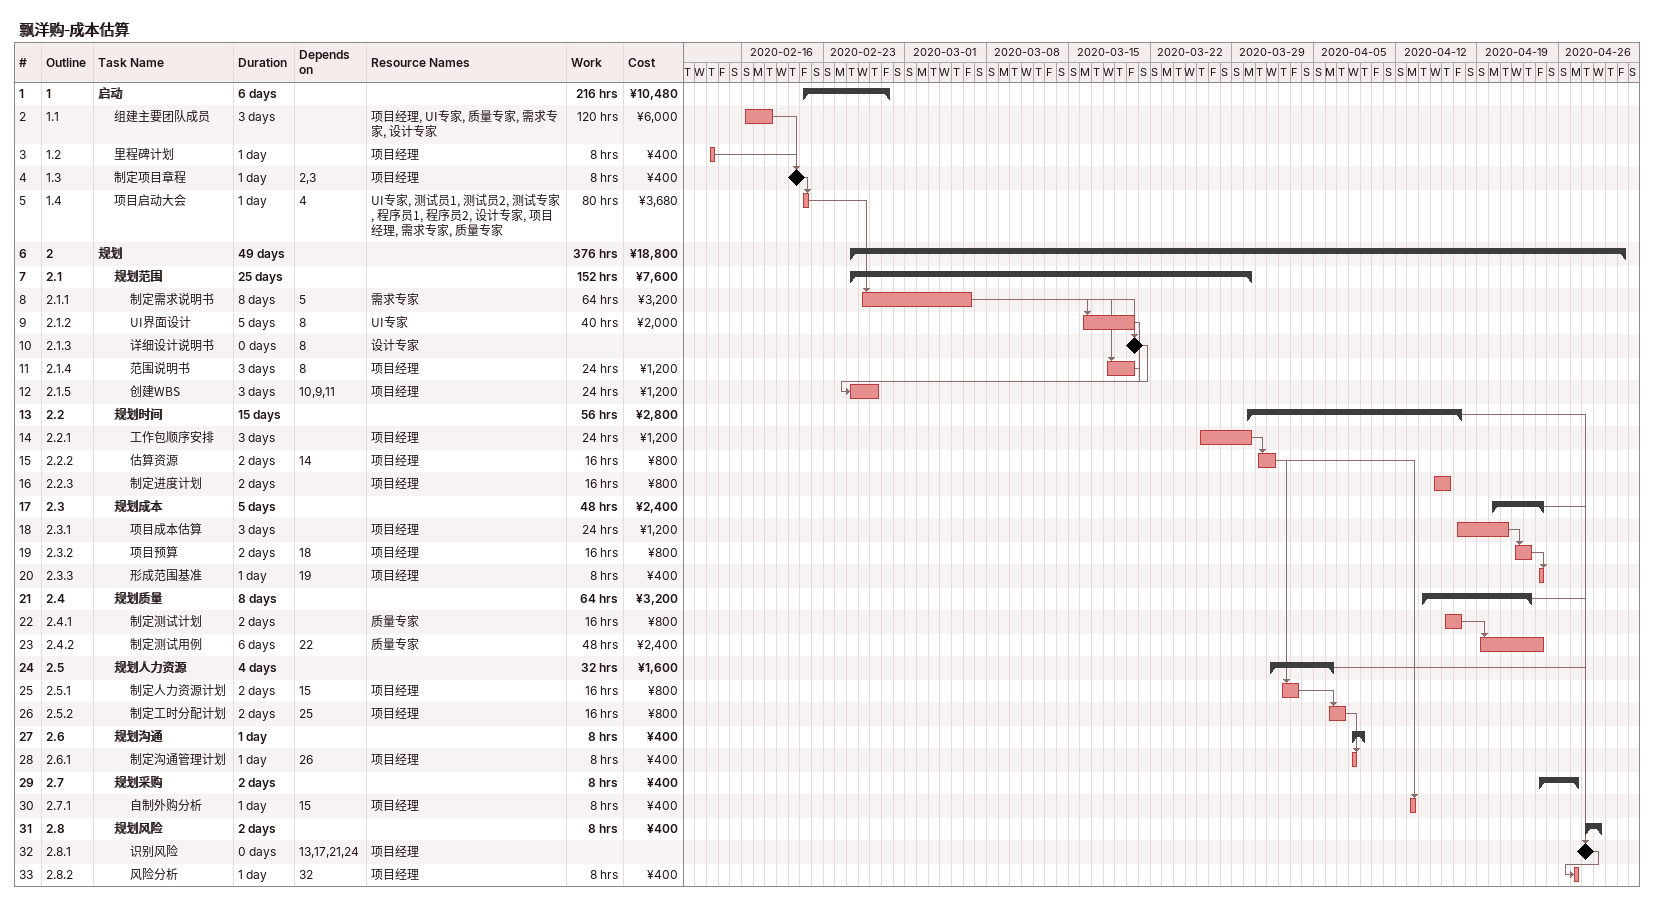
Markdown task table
飘洋购-成本估算

| ID | WBS | Task | Duration | Start | Finish | Predecessors | Resources | Work (h) | Cost (¥) |
|---|---|---|---|---|---|---|---|---|---|
| 1 | 1 | **启动** | 6d | 2020-02-21 | 2020-02-28 |  |  | 216 | 10480 |
| 2 | 1.1 | 组建主要团队成员 | 3d | 2020-02-16 | 2020-02-18 |  | 项目经理, UI专家, 质量专家, 需求专家, 设计专家 | 120 | 6000 |
| 3 | 1.2 | 里程碑计划 | 1d | 2020-02-13 | 2020-02-13 |  | 项目经理 | 8 | 400 |
| 4 | 1.3 | 制定项目章程 | 1d | 2020-02-20 | 2020-02-20 | 2, 3 | 项目经理 | 8 | 400 |
| 5 | 1.4 | 项目启动大会 | 1d | 2020-02-21 | 2020-02-21 | 4 | UI专家, 测试员1, 测试员2, 测试专家, 程序员1, 程序员2, 设计专家, 项目经理, 需求专家, 质量专家 | 80 | 3680 |
| 6 | 2 | **规划** | 49d | 2020-02-25 | 2020-05-01 |  |  | 376 | 18800 |
| 7 | 2.1 | **规划范围** | 25d | 2020-02-25 | 2020-03-30 |  |  | 152 | 7600 |
| 8 | 2.1.1 | 制定需求说明书 | 8d | 2020-02-26 | 2020-03-06 | 5 | 需求专家 | 64 | 3200 |
| 9 | 2.1.2 | UI界面设计 | 5d | 2020-03-16 | 2020-03-20 | 8 | UI专家 | 40 | 2000 |
| 10 | 2.1.3 | 详细设计说明书 | 0d | 2020-03-20 | 2020-03-20 | 8 | 设计专家 |  |  |
| 11 | 2.1.4 | 范围说明书 | 3d | 2020-03-18 | 2020-03-20 | 8 | 项目经理 | 24 | 1200 |
| 12 | 2.1.5 | 创建WBS | 3d | 2020-02-25 | 2020-02-27 | 10, 9, 11 | 项目经理 | 24 | 1200 |
| 13 | 2.2 | **规划时间** | 15d | 2020-03-30 | 2020-04-17 |  |  | 56 | 2800 |
| 14 | 2.2.1 | 工作包顺序安排 | 3d | 2020-03-26 | 2020-03-30 |  | 项目经理 | 24 | 1200 |
| 15 | 2.2.2 | 估算资源 | 2d | 2020-03-31 | 2020-04-01 | 14 | 项目经理 | 16 | 800 |
| 16 | 2.2.3 | 制定进度计划 | 2d | 2020-04-15 | 2020-04-16 |  | 项目经理 | 16 | 800 |
| 17 | 2.3 | **规划成本** | 5d | 2020-04-20 | 2020-04-24 |  |  | 48 | 2400 |
| 18 | 2.3.1 | 项目成本估算 | 3d | 2020-04-17 | 2020-04-21 |  | 项目经理 | 24 | 1200 |
| 19 | 2.3.2 | 项目预算 | 2d | 2020-04-22 | 2020-04-23 | 18 | 项目经理 | 16 | 800 |
| 20 | 2.3.3 | 形成范围基准 | 1d | 2020-04-24 | 2020-04-24 | 19 | 项目经理 | 8 | 400 |
| 21 | 2.4 | **规划质量** | 8d | 2020-04-14 | 2020-04-23 |  |  | 64 | 3200 |
| 22 | 2.4.1 | 制定测试计划 | 2d | 2020-04-16 | 2020-04-17 |  | 质量专家 | 16 | 800 |
| 23 | 2.4.2 | 制定测试用例 | 6d | 2020-04-19 | 2020-04-24 | 22 | 质量专家 | 48 | 2400 |
| 24 | 2.5 | **规划人力资源** | 4d | 2020-04-01 | 2020-04-06 |  |  | 32 | 1600 |
| 25 | 2.5.1 | 制定人力资源计划 | 2d | 2020-04-02 | 2020-04-03 | 15 | 项目经理 | 16 | 800 |
| 26 | 2.5.2 | 制定工时分配计划 | 2d | 2020-04-06 | 2020-04-07 | 25 | 项目经理 | 16 | 800 |
| 27 | 2.6 | **规划沟通** | 1d | 2020-04-08 | 2020-04-09 |  |  | 8 | 400 |
| 28 | 2.6.1 | 制定沟通管理计划 | 1d | 2020-04-08 | 2020-04-08 | 26 | 项目经理 | 8 | 400 |
| 29 | 2.7 | **规划采购** | 2d | 2020-04-24 | 2020-04-27 |  |  | 8 | 400 |
| 30 | 2.7.1 | 自制外购分析 | 1d | 2020-04-13 | 2020-04-13 | 15 | 项目经理 | 8 | 400 |
| 31 | 2.8 | **规划风险** | 2d | 2020-04-28 | 2020-04-29 |  |  | 8 | 400 |
| 32 | 2.8.1 | 识别风险 | 0d | 2020-04-28 | 2020-04-28 | 13, 17, 21, 24 | 项目经理 |  |  |
| 33 | 2.8.2 | 风险分析 | 1d | 2020-04-27 | 2020-04-27 | 32 | 项目经理 | 8 | 400 |
